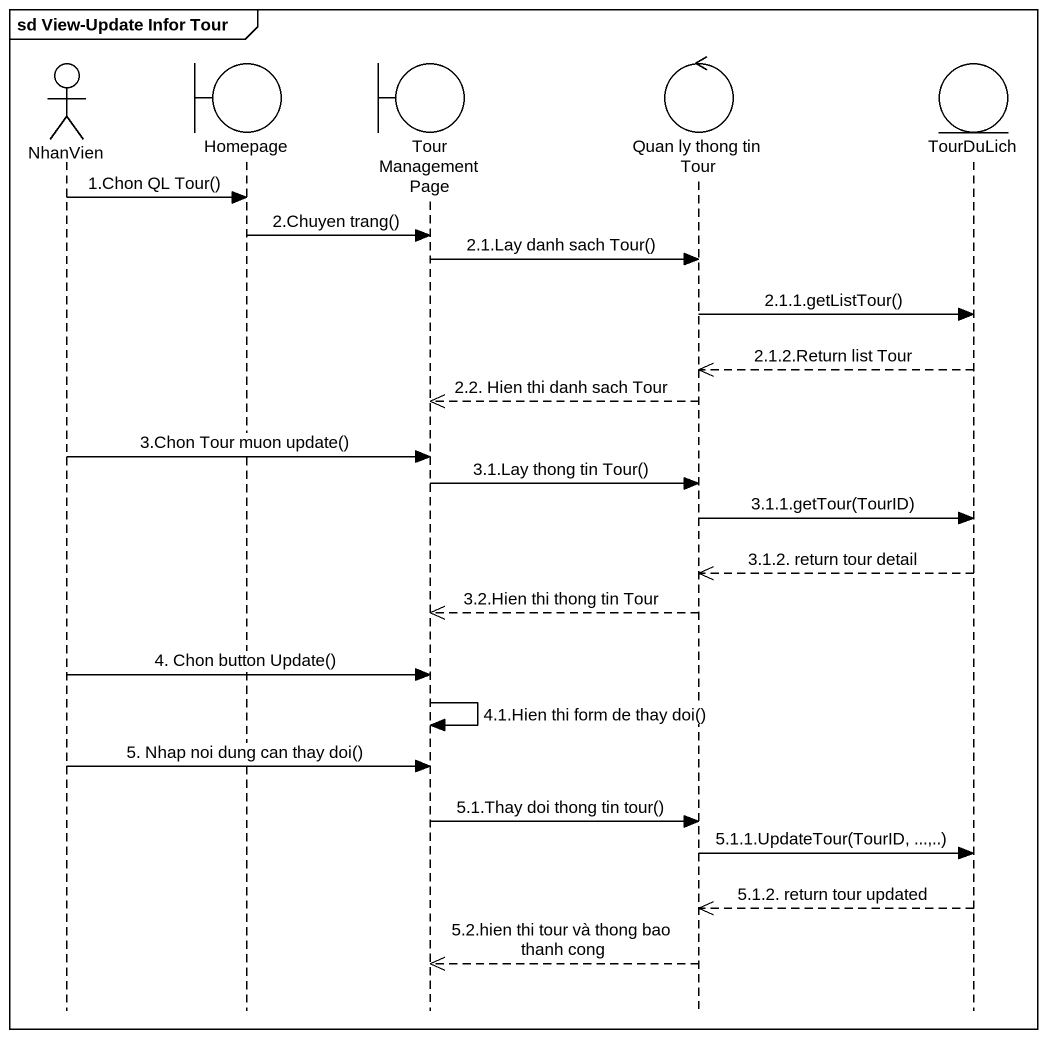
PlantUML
@startuml
mainframe sd View-Update Infor Tour
hide footbox
actor NhanVien
boundary Homepage
boundary "Tour Management Page" as Tour_Management_Page
control "Quan ly thong tin Tour" as Quan_ly_thong_tin_Tour
entity TourDuLich

NhanVien -> Homepage : 1.Chon QL Tour()
Homepage -> Tour_Management_Page : 2.Chuyen trang()
Tour_Management_Page -> Quan_ly_thong_tin_Tour : 2.1.Lay danh sach Tour()
Quan_ly_thong_tin_Tour -> TourDuLich : 2.1.1.getListTour()
TourDuLich -->> Quan_ly_thong_tin_Tour : 2.1.2.Return list Tour
Quan_ly_thong_tin_Tour -->> Tour_Management_Page : 2.2. Hien thi danh sach Tour
NhanVien -> Tour_Management_Page : 3.Chon Tour muon update()
Tour_Management_Page -> Quan_ly_thong_tin_Tour : 3.1.Lay thong tin Tour()
Quan_ly_thong_tin_Tour -> TourDuLich : 3.1.1.getTour(TourID)
TourDuLich -->> Quan_ly_thong_tin_Tour : 3.1.2. return tour detail
Quan_ly_thong_tin_Tour -->> Tour_Management_Page : 3.2.Hien thi thong tin Tour
NhanVien -> Tour_Management_Page : 4. Chon button Update()
Tour_Management_Page -> Tour_Management_Page : 4.1.Hien thi form de thay doi()
NhanVien -> Tour_Management_Page : 5. Nhap noi dung can thay doi()
Tour_Management_Page -> Quan_ly_thong_tin_Tour : 5.1.Thay doi thong tin tour()
Quan_ly_thong_tin_Tour -> TourDuLich : 5.1.1.UpdateTour(TourID, ...,..)
TourDuLich -->> Quan_ly_thong_tin_Tour : 5.1.2. return tour updated
Quan_ly_thong_tin_Tour -->> Tour_Management_Page : 5.2.hien thi tour và thong bao thanh cong
@enduml
